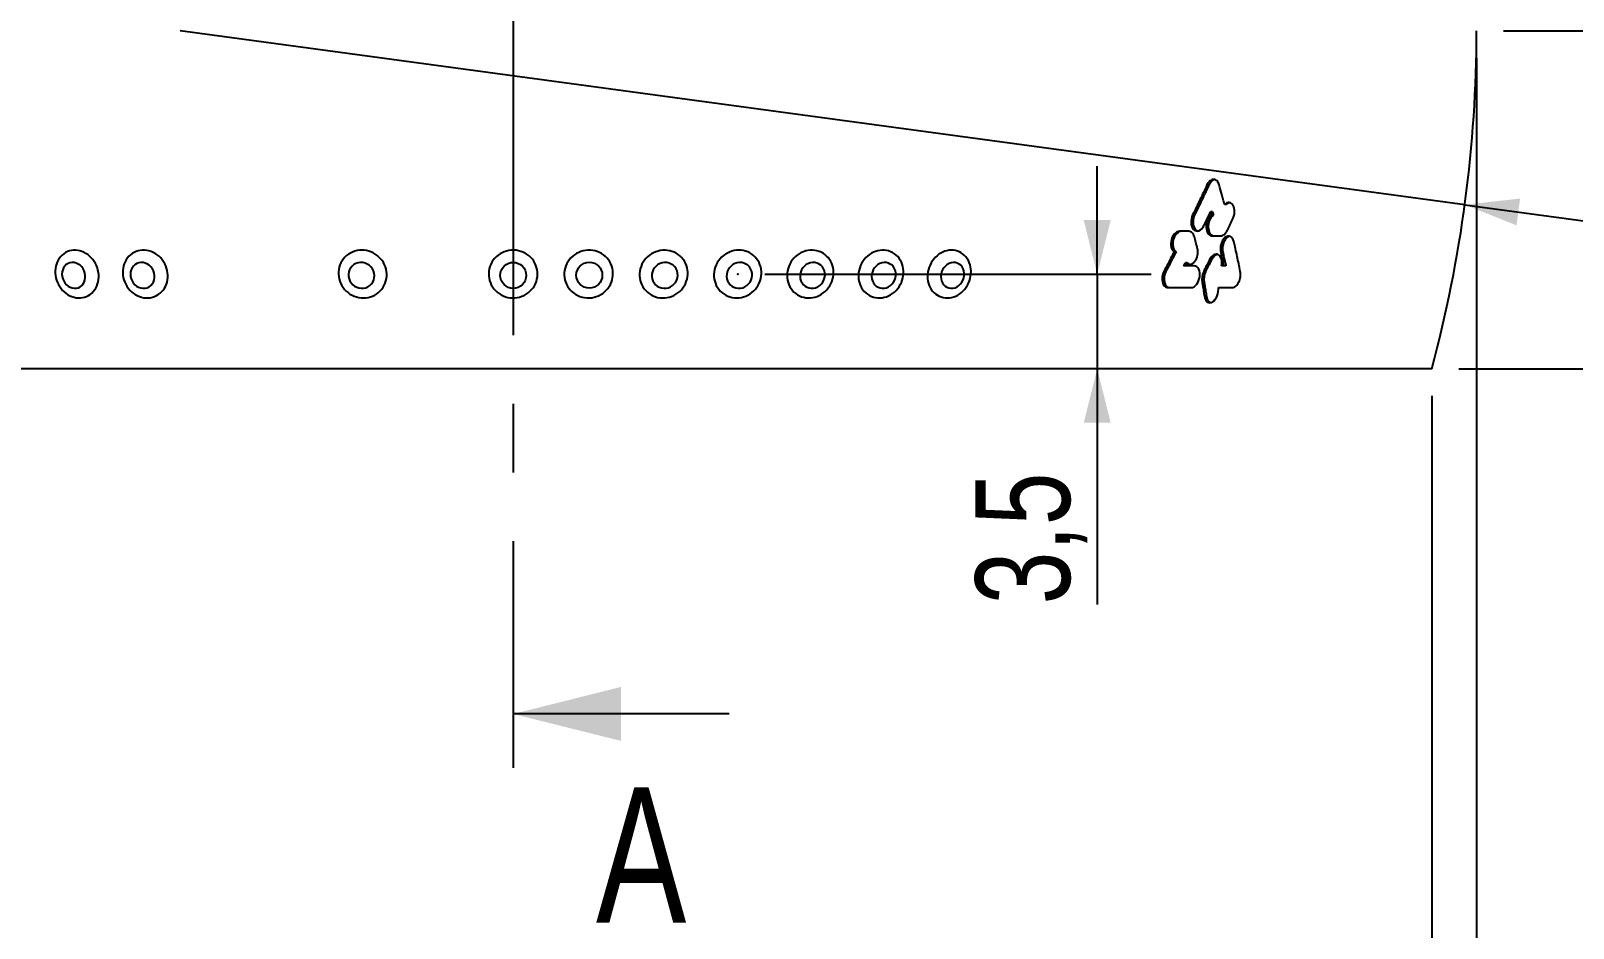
# Model space of a CAD drawing. Header units: millimetres. Extents: x 8 to 586, y 8 to 412.
# Drawn here: x 325.2 to 382.3, y 142.9 to 176.1 of the extents above; entities that cross this region are included whole.
import ezdxf

# ---------------------------------------------------------------- set-up
doc = ezdxf.new("R2010")
doc.units = ezdxf.units.MM
doc.header["$PDSIZE"] = -1
doc.linetypes.add('CENTERX2', pattern=[20.32, 12.7, -2.54, 2.54, -2.54])
for name, color, linetype in [('CENTERLINE', 4, 'CENTERX2'), ('DETAIL', 3, 'Continuous'), ('DIMENSIONS', 2, 'Continuous')]:
    doc.layers.add(name, color=color, linetype=linetype)
doc.layers.add('OUTLINE', color=7, linetype='Continuous', lineweight=25)
doc.styles.add('SLDTEXTSTYLE0', font='TXT', dxfattribs={"width": 0.75})
doc.dimstyles.new('SLDDIMSTYLE1', dxfattribs={"dimtxt": 3.5, "dimasz": 2, "dimexe": 0, "dimexo": 0.0625, "dimgap": 0.875, "dimtad": 0, "dimtih": 1, "dimtoh": 1, "dimrnd": 1e-09, "dimzin": 12, "dimdsep": 46, "dimtxsty": 'SLDTEXTSTYLE0', "dimsah": 1, "dimcen": 0.09, "dimadec": 0, "dimazin": 3, "dimtfac": 1, "dimtofl": 0, "dimtmove": 0, "dimatfit": 3, "dimfxl": 0, "dimfrac": 2, "dimtolj": 1, "dimtzin": 12, "dimarcsym": 0})
doc.dimstyles.new('SLDDIMSTYLE2', dxfattribs={"dimtxt": 3.5, "dimasz": 2, "dimexe": 0, "dimexo": 0.0625, "dimgap": 0.875, "dimtad": 0, "dimtih": 1, "dimtoh": 1, "dimrnd": 1e-09, "dimzin": 12, "dimdsep": 46, "dimtxsty": 'SLDTEXTSTYLE0', "dimsah": 1, "dimcen": 0.09, "dimadec": 0, "dimazin": 3, "dimtol": 1, "dimtp": 0.05, "dimtm": 0.05, "dimtfac": 1, "dimtofl": 0, "dimtmove": 0, "dimatfit": 3, "dimfxl": 0, "dimfrac": 2, "dimtolj": 1, "dimarcsym": 0})
doc.dimstyles.new('SLDDIMSTYLE3', dxfattribs={"dimtxt": 3.5, "dimasz": 2, "dimexe": 0, "dimexo": 0.0625, "dimgap": 0.875, "dimtad": 1, "dimrnd": 1e-09, "dimzin": 12, "dimdsep": 46, "dimtxsty": 'SLDTEXTSTYLE0', "dimsah": 1, "dimcen": 0.09, "dimadec": 0, "dimazin": 3, "dimtfac": 1, "dimtmove": 0, "dimatfit": 0, "dimfxl": 0, "dimfrac": 2, "dimtolj": 1, "dimtzin": 12, "dimarcsym": 0})
doc.dimstyles.new('SLDDIMSTYLE6', dxfattribs={"dimtxt": 3.5, "dimasz": 2, "dimexe": 0, "dimexo": 0.0625, "dimgap": 0.875, "dimtad": 1, "dimrnd": 1e-09, "dimzin": 12, "dimdsep": 46, "dimtxsty": 'SLDTEXTSTYLE0', "dimsah": 1, "dimcen": 0.09, "dimadec": 0, "dimazin": 3, "dimtfac": 1, "dimtofl": 0, "dimtmove": 0, "dimatfit": 3, "dimfxl": 0, "dimfrac": 2, "dimtolj": 1, "dimtzin": 12, "dimarcsym": 0})
doc.dimstyles.new('SLDDIMSTYLE7', dxfattribs={"dimtxt": 3.5, "dimasz": 2, "dimexe": 0, "dimexo": 0.0625, "dimgap": 0.875, "dimtad": 1, "dimrnd": 1e-09, "dimzin": 12, "dimdsep": 46, "dimtxsty": 'SLDTEXTSTYLE0', "dimsah": 1, "dimcen": 0, "dimadec": 0, "dimazin": 3, "dimtfac": 1, "dimtofl": 0, "dimtmove": 0, "dimatfit": 3, "dimfxl": 0, "dimfrac": 2, "dimtolj": 1, "dimtzin": 12, "dimarcsym": 0})
doc.dimstyles.new('SLDDIMSTYLE9', dxfattribs={"dimtxt": 3.5, "dimasz": 2, "dimexe": 0, "dimexo": 0.0625, "dimgap": 0.875, "dimtad": 1, "dimrnd": 1e-09, "dimzin": 12, "dimdsep": 46, "dimtxsty": 'SLDTEXTSTYLE0', "dimsah": 1, "dimcen": 0.09, "dimadec": 0, "dimazin": 3, "dimtol": 1, "dimtp": 0.05, "dimtfac": 1, "dimtofl": 0, "dimtmove": 0, "dimatfit": 3, "dimfxl": 0, "dimfrac": 2, "dimtolj": 1, "dimarcsym": 0})

# ---------------------------------------------------------------- blocks, each defined once
blk = doc.blocks.new('_D_11')
at = {"layer": 'DIMENSIONS'}
for p, q in [((408.932, 181.684), (408.932, 176.072)), ((379.701, 176.072), (409.932, 176.072))]:
    blk.add_line(p, q, dxfattribs=at)
blk.add_solid([(408.932, 176.072), (409.432, 178.072), (408.432, 178.072)], dxfattribs=at)
at = {"layer": 'DIMENSIONS', "insert": (409.932, 177.806), "char_height": 3.5, "attachment_point": 1, "style": 'SLDTEXTSTYLE0'}
blk.add_mtext('213,91', dxfattribs=at)
blk = doc.blocks.new('_D_12')
at = {"layer": 'DIMENSIONS'}
for p, q in [((408.932, 176.072), (408.932, 163.572)), ((378.044, 163.572), (409.932, 163.572))]:
    blk.add_line(p, q, dxfattribs=at)
blk.add_solid([(408.932, 163.572), (409.432, 165.572), (408.432, 165.572)], dxfattribs=at)
at = {"layer": 'DIMENSIONS', "attachment_point": 1, "style": 'SLDTEXTSTYLE0'}
for s, insert, char_height in [('226,41', (409.932, 165.306), 3.5), ('±0,05', (425.449, 164.295), 2.5)]:
    blk.add_mtext(s, dxfattribs=dict(at, insert=insert, char_height=char_height))
blk = doc.blocks.new('_D_13')
at = {"layer": 'DIMENSIONS'}
for p, q in [((364.655, 167.072), (364.655, 171.072)), ((352.344, 167.072), (366.655, 167.072)), ((364.655, 167.072), (364.655, 163.572)), ((364.655, 163.572), (364.655, 154.851))]:
    blk.add_line(p, q, dxfattribs=at)
for points in [[(364.655, 167.072), (365.155, 169.072), (364.155, 169.072)], [(364.655, 163.572), (364.155, 161.572), (365.155, 161.572)]]:
    blk.add_solid(points, dxfattribs=at)
at = {"layer": 'DIMENSIONS', "insert": (360.144, 154.851), "char_height": 3.5, "attachment_point": 1, "rotation": 90, "style": 'SLDTEXTSTYLE0'}
blk.add_mtext('3,5', dxfattribs=at)
blk = doc.blocks.new('_D_20')
at = {"layer": 'DIMENSIONS'}
for p, q in [((307.351, 175.072), (307.351, 120.674)), ((378.701, 175.072), (378.701, 120.674)), ((378.701, 122.674), (307.351, 122.674))]:
    blk.add_line(p, q, dxfattribs=at)
for points in [[(307.351, 122.674), (309.351, 122.174), (309.351, 123.174)], [(378.701, 122.674), (376.701, 123.174), (376.701, 122.174)]]:
    blk.add_solid(points, dxfattribs=at)
at = {"layer": 'DIMENSIONS', "char_height": 3.5, "attachment_point": 1, "style": 'SLDTEXTSTYLE0'}
for s, insert in [('%%c', (334.568, 127.185)), ('71,35', (339.846, 127.239))]:
    blk.add_mtext(s, dxfattribs=dict(at, insert=insert))
blk = doc.blocks.new('_D_31')
at = {"layer": 'DIMENSIONS'}
for q in [(330.701, 176.072), (392.95, 167.653)]:
    blk.add_line((378.268, 169.639), q, dxfattribs=at)
blk.add_solid([(378.268, 169.639), (380.182, 168.876), (380.316, 169.867)], dxfattribs=at)
at = {"layer": 'DIMENSIONS', "insert": (385.621, 173.194), "char_height": 3.5, "attachment_point": 1, "rotation": 352.2978, "style": 'SLDTEXTSTYLE0'}
blk.add_mtext('R48', dxfattribs=at)
blk = doc.blocks.new('_D_32')
at = {"layer": 'DIMENSIONS'}
for p, q in [((309.007, 162.572), (309.007, 131.414)), ((377.044, 162.572), (377.044, 131.414)), ((309.007, 133.414), (377.044, 133.414))]:
    blk.add_line(p, q, dxfattribs=at)
for points in [[(309.007, 133.414), (311.007, 132.914), (311.007, 133.914)], [(377.044, 133.414), (375.044, 133.914), (375.044, 132.914)]]:
    blk.add_solid(points, dxfattribs=at)
at = {"layer": 'DIMENSIONS', "attachment_point": 1, "style": 'SLDTEXTSTYLE0'}
for s, insert, char_height in [('0,05', (349.908, 140.162), 2.5), ('+', (347.887, 140.162), 2.5), ('%%c', (329.678, 137.926), 3.5), ('68,04', (334.956, 137.979), 3.5), ('0', (349.908, 136.93), 2.5)]:
    blk.add_mtext(s, dxfattribs=dict(at, insert=insert, char_height=char_height))

msp = doc.modelspace()

# ---------------------------------------------------------------- linework, layer by layer
msp.add_point((351.34435, 167.07238))
at = {"layer": 'CENTERLINE'}
for p, q in [((343.02557, 401.03352), (343.02557, 148.79667)), ((343.02557, 156.25316), (343.02557, 152.50814))]:
    msp.add_line(p, q, dxfattribs=at)
at = {"layer": 'CENTERLINE', "linetype": 'Continuous'}
msp.add_line((351.02557, 150.79667), (343.02557, 150.79667), dxfattribs=at)
at = {"layer": 'CENTERLINE'}
msp.add_solid([(343.02557, 150.79667), (347.02557, 149.79667), (347.02557, 151.79667)], dxfattribs=at)
at = {"layer": 'DETAIL'}
for p, q in [((368.79332, 170.37237), (368.72009, 170.37237)), ((368.2615, 169.26373), (368.18926, 169.26373)), ((368.89319, 167.60791), (368.81816, 167.60791)), ((369.30649, 167.88102), (369.23045, 167.88102)), ((367.19744, 167.17238), (367.12705, 167.17238)), ((368.67257, 167.17181), (368.59788, 167.17181))]:
    msp.add_line(p, q, dxfattribs=at)
at = {"layer": 'DETAIL', "flags": 128}
for points in [[(327.18338, 167.02414), (327.1689, 167.10947), (327.14103, 167.19203), (327.10068, 167.26921), (327.04914, 167.3385), (326.98806, 167.3977), (326.91941, 167.44489), (326.84539, 167.47855), (326.76839, 167.49761), (326.69087, 167.50146), (326.61534, 167.48995), (326.54421, 167.46349), (326.47978, 167.4229), (326.42411, 167.36949), (326.379, 167.30498), (326.34589, 167.23145), (326.32585, 167.15126), (326.31952, 167.06698), (326.3271, 166.98132), (326.34836, 166.89704), (326.3826, 166.81684), (326.42874, 166.74332), (326.48528, 166.67881), (326.5504, 166.6254), (326.62203, 166.58481), (326.69784, 166.55833), (326.77541, 166.54684), (326.85224, 166.55069), (326.92587, 166.56975), (326.99392, 166.60341), (327.05422, 166.6506), (327.10481, 166.70979), (327.14408, 166.77909), (327.17077, 166.85627), (327.18401, 166.93883), (327.18338, 167.02414)], [(329.74843, 167.02414), (329.73486, 167.10947), (329.70734, 167.19203), (329.66676, 167.26921), (329.61441, 167.3385), (329.55199, 167.3977), (329.48149, 167.44489), (329.40518, 167.47855), (329.32552, 167.49761), (329.24506, 167.50146), (329.16639, 167.48995), (329.09205, 167.46349), (329.02441, 167.4229), (328.96565, 167.36949), (328.91767, 167.30498), (328.882, 167.23145), (328.8598, 167.15126), (328.85176, 167.06698), (328.85816, 166.98132), (328.87878, 166.89704), (328.91297, 166.81684), (328.95962, 166.74332), (329.01724, 166.67881), (329.08397, 166.6254), (329.15767, 166.58481), (329.23597, 166.55833), (329.31636, 166.54684), (329.39624, 166.55069), (329.47306, 166.56975), (329.54434, 166.60341), (329.60779, 166.6506), (329.66137, 166.70979), (329.70337, 166.77909), (329.73242, 166.85627), (329.7476, 166.93883), (329.74843, 167.02414)], [(337.88936, 167.02414), (337.87903, 167.10947), (337.85361, 167.19203), (337.8139, 167.26921), (337.76119, 167.3385), (337.69716, 167.3977), (337.62388, 167.44489), (337.5437, 167.47855), (337.4592, 167.49761), (337.37309, 167.50146), (337.28814, 167.48995), (337.20708, 167.46349), (337.13252, 167.4229), (337.06686, 167.36949), (337.01219, 167.30498), (336.97029, 167.23145), (336.9425, 167.15126), (336.9297, 167.06698), (336.93232, 166.98132), (336.95027, 166.89704), (336.98296, 166.81684), (337.02936, 166.74332), (337.08797, 166.67881), (337.1569, 166.6254), (337.23394, 166.58481), (337.31661, 166.55833), (337.40226, 166.54684), (337.48814, 166.55069), (337.57148, 166.56975), (337.6496, 166.60341), (337.72, 166.6506), (337.7804, 166.70979), (337.82888, 166.77909), (337.86387, 166.85627), (337.88425, 166.93883), (337.88936, 167.02414)], [(349.12206, 167.02414), (349.11695, 167.10947), (349.09658, 167.19203), (349.06159, 167.26921), (349.01311, 167.3385), (348.9527, 167.3977), (348.8823, 167.44489), (348.80418, 167.47855), (348.72084, 167.49761), (348.63497, 167.50146), (348.54932, 167.48995), (348.46664, 167.46349), (348.3896, 167.4229), (348.32067, 167.36949), (348.26206, 167.30498), (348.21567, 167.23145), (348.18297, 167.15126), (348.16502, 167.06698), (348.16241, 166.98132), (348.1752, 166.89704), (348.20299, 166.81684), (348.2449, 166.74332), (348.29956, 166.67881), (348.36523, 166.6254), (348.43979, 166.58481), (348.52084, 166.55833), (348.60579, 166.54684), (348.6919, 166.55069), (348.7764, 166.56975), (348.85659, 166.60341), (348.92987, 166.6506), (348.99389, 166.70979), (349.04661, 166.77909), (349.08631, 166.85627), (349.11174, 166.93883), (349.12206, 167.02414)], [(351.87704, 167.02414), (351.87334, 167.10947), (351.85458, 167.19203), (351.82135, 167.26921), (351.77474, 167.3385), (351.71623, 167.3977), (351.64771, 167.44489), (351.57139, 167.47855), (351.4897, 167.49761), (351.40528, 167.50146), (351.32084, 167.48995), (351.2391, 167.46349), (351.16268, 167.4229), (351.09404, 167.36949), (351.03539, 167.30498), (350.9886, 167.23145), (350.95519, 167.15126), (350.93623, 167.06698), (350.93232, 166.98132), (350.9436, 166.89704), (350.9697, 166.81684), (351.00977, 166.74332), (351.06255, 166.67881), (351.12632, 166.6254), (351.19903, 166.58481), (351.27836, 166.55833), (351.36175, 166.54684), (351.44652, 166.55069), (351.52994, 166.56975), (351.60934, 166.60341), (351.68217, 166.6506), (351.74607, 166.70979), (351.79901, 166.77909), (351.83927, 166.85627), (351.86556, 166.93883), (351.87704, 167.02414)], [(354.57482, 167.02414), (354.57255, 167.10947), (354.55553, 167.19203), (354.52429, 167.26921), (354.47984, 167.3385), (354.42361, 167.3977), (354.35741, 167.44489), (354.28337, 167.47855), (354.20386, 167.49761), (354.12145, 167.50146), (354.03877, 167.48995), (353.95849, 167.46349), (353.88318, 167.4229), (353.81528, 167.36949), (353.75695, 167.30498), (353.71008, 167.23145), (353.67617, 167.15126), (353.65632, 167.06698), (353.65115, 166.98132), (353.66083, 166.89704), (353.68507, 166.81684), (353.72306, 166.74332), (353.7736, 166.67881), (353.83506, 166.6254), (353.90547, 166.58481), (353.98255, 166.55833), (354.06384, 166.54684), (354.14673, 166.55069), (354.22853, 166.56975), (354.30664, 166.60341), (354.37853, 166.6506), (354.4419, 166.70979), (354.49471, 166.77909), (354.53527, 166.85627), (354.56226, 166.93883), (354.57482, 167.02414)], [(357.19798, 167.02414), (357.19716, 167.10947), (357.18198, 167.19203), (357.15292, 167.26921), (357.11093, 167.3385), (357.05734, 167.3977), (356.99389, 167.44489), (356.92261, 167.47855), (356.8458, 167.49761), (356.76592, 167.50146), (356.68553, 167.48995), (356.60723, 167.46349), (356.53353, 167.4229), (356.4668, 167.36949), (356.40918, 167.30498), (356.36253, 167.23145), (356.32834, 167.15126), (356.30772, 167.06698), (356.30132, 166.98132), (356.30935, 166.89704), (356.33156, 166.81684), (356.36723, 166.74332), (356.41521, 166.67881), (356.47397, 166.6254), (356.5416, 166.58481), (356.61595, 166.55833), (356.69461, 166.54684), (356.77507, 166.55069), (356.85473, 166.56975), (356.93104, 166.60341), (357.00154, 166.6506), (357.06397, 166.70979), (357.11632, 166.77909), (357.1569, 166.85627), (357.18442, 166.93883), (357.19798, 167.02414)], [(359.72956, 167.02414), (359.7302, 167.10947), (359.71696, 167.19203), (359.69027, 167.26921), (359.651, 167.3385), (359.60041, 167.3977), (359.54011, 167.44489), (359.47206, 167.47855), (359.39843, 167.49761), (359.3216, 167.50146), (359.24403, 167.48995), (359.16822, 167.46349), (359.09659, 167.4229), (359.03147, 167.36949), (358.97493, 167.30498), (358.92879, 167.23145), (358.89455, 167.15126), (358.87329, 167.06698), (358.86571, 166.98132), (358.87204, 166.89704), (358.89208, 166.81684), (358.92519, 166.74332), (358.9703, 166.67881), (359.02597, 166.6254), (359.0904, 166.58481), (359.16153, 166.55833), (359.23706, 166.54684), (359.31458, 166.55069), (359.39158, 166.56975), (359.46559, 166.60341), (359.53425, 166.6506), (359.59533, 166.70979), (359.64687, 166.77909), (359.68722, 166.85627), (359.71509, 166.93883), (359.72956, 167.02414)]]:
    msp.add_lwpolyline(points, dxfattribs=at)
at = {"layer": 'DETAIL'}
for centre, radius in [((343.03147, 167.02516), 0.48052), ((345.84699, 167.03228), 0.48077)]:
    msp.add_circle(centre, radius, dxfattribs=at)
at = {"layer": 'OUTLINE'}
for p, q in [((369.44785, 169.65055), (369.37242, 169.65055)), ((368.92626, 169.37237), (368.85218, 169.37237)), ((368.95946, 169.25055), (368.88522, 169.25055)), ((367.57338, 167.89422), (367.50235, 167.89422)), ((368.24444, 167.37238), (367.85588, 167.37238)), ((367.99113, 167.4942), (367.91864, 167.4942)), ((369.34618, 167.37238), (369.25831, 167.37238)), ((369.42291, 167.37238), (369.34618, 167.37238)), ((368.61617, 166.77294), (368.54136, 166.77294)), ((367.28147, 166.57238), (368.13275, 166.57238)), ((368.69979, 166.25517), (368.62434, 166.25517)), ((369.14213, 166.57237), (369.65478, 166.57237)), ((377.04439, 163.57238), (309.00675, 163.57238))]:
    msp.add_line(p, q, dxfattribs=at)
msp.add_arc((330.70057, 176.07238), 48, 344.905213, 0, dxfattribs=at)
for points, knots in [([(368.72009, 170.37238), (368.67666, 170.27962), (368.63298, 170.18688), (368.58906, 170.09416), (368.54515, 170.00144), (368.50099, 169.90873), (368.45661, 169.81604), (368.36841, 169.63187), (368.27928, 169.44777), (368.18926, 169.26373)], [0, 0, 0, 0, 0.00032004286, 0.00032004286, 0.00032004286, 0.00064008572, 0.00064008572, 0.00064008572, 0.00127598744, 0.00127598744, 0.00127598744, 0.00127598744]), ([(368.79333, 170.37238), (368.74983, 170.27968), (368.7061, 170.187), (368.66213, 170.09434), (368.61816, 170.00168), (368.57395, 169.90903), (368.52951, 169.8164), (368.44109, 169.63211), (368.35174, 169.44788), (368.2615, 169.26373)], [0, 0, 0, 0, 0.00032004285, 0.00032004285, 0.00032004285, 0.00064008571, 0.00064008571, 0.00064008571, 0.00127679988, 0.00127679988, 0.00127679988, 0.00127679988]), ([(369.17308, 170.37238), (369.15576, 170.43182), (369.12802, 170.48263), (369.05595, 170.55278), (369.01186, 170.57231), (368.91857, 170.57244), (368.87093, 170.55313), (368.78555, 170.48286), (368.74828, 170.43193), (368.72009, 170.37238)], [0, 0, 0, 0, 0.25, 0.25, 0.5, 0.5, 0.75, 0.75, 1, 1, 1, 1]), ([(369.00042, 170.56314), (368.98602, 170.56097), (368.94299, 170.55448), (368.87428, 170.4991), (368.82169, 170.42963), (368.79842, 170.38265), (368.79332, 170.37237)], [0, 0, 0, 0, 0.17797757, 0.53187058, 0.8976126, 1, 1, 1, 1]), ([(369.37242, 169.65054), (369.3563, 169.71088), (369.34005, 169.77123), (369.32365, 169.83158), (369.30726, 169.89193), (369.29073, 169.95229), (369.27405, 170.01265), (369.24094, 170.13253), (369.20728, 170.25244), (369.17308, 170.37238)], [0, 0, 0, 0, 0.000208377467, 0.000208377467, 0.000208377467, 0.000416754933, 0.000416754933, 0.000416754933, 0.000830587177, 0.000830587177, 0.000830587177, 0.000830587177]), ([(369.68039, 169.12303), (369.71686, 169.20113), (369.73767, 169.29062), (369.74134, 169.46587), (369.72396, 169.54917), (369.65525, 169.67439), (369.60354, 169.71508), (369.48823, 169.72964), (369.42578, 169.70332), (369.37242, 169.65054)], [0, 0, 0, 0, 0.25, 0.25, 0.5, 0.5, 0.75, 0.75, 1, 1, 1, 1]), ([(369.56255, 169.7137), (369.54882, 169.71155), (369.5089, 169.7053), (369.47203, 169.67223), (369.44785, 169.65055)], [0, 0, 0, 0, 0.34406764, 1, 1, 1, 1]), ([(368.18926, 169.26373), (368.14555, 169.17319), (368.12437, 169.06644), (368.13611, 168.86818), (368.16957, 168.77765), (368.27706, 168.66752), (368.35178, 168.64958), (368.49508, 168.70375), (368.56142, 168.77377), (368.60581, 168.86374)], [0, 0, 0, 0, 0.25, 0.25, 0.5, 0.5, 0.75, 0.75, 1, 1, 1, 1]), ([(368.2615, 169.26373), (368.24467, 169.22203), (368.2101, 169.13636), (368.19606, 168.9933), (368.21427, 168.8578), (368.26508, 168.75012), (368.32868, 168.68447), (368.37631, 168.6759), (368.3934, 168.67282)], [0, 0, 0, 0, 0.17620156, 0.36198149, 0.5461771, 0.72782176, 0.90228529, 1, 1, 1, 1]), ([(368.60581, 168.86374), (368.62659, 168.90621), (368.64732, 168.94868), (368.66799, 168.99116), (368.68867, 169.03364), (368.7093, 169.07612), (368.72988, 169.11861), (368.77084, 169.20318), (368.81161, 169.28777), (368.85218, 169.37238)], [0, 0, 0, 0, 0.000146832819, 0.000146832819, 0.000146832819, 0.000293665638, 0.000293665638, 0.000293665638, 0.000585958877, 0.000585958877, 0.000585958877, 0.000585958877]), ([(368.88522, 169.25055), (368.82632, 169.21087), (368.77559, 169.1448), (368.70637, 168.98368), (368.6891, 168.89262), (368.6933, 168.71893), (368.71518, 168.63825), (368.79252, 168.52185), (368.84818, 168.48764), (368.909, 168.4875)], [0, 0, 0, 0, 0.25, 0.25, 0.5, 0.5, 0.75, 0.75, 1, 1, 1, 1]), ([(368.95946, 169.25055), (368.90048, 169.21091), (368.84962, 169.1449), (368.78023, 168.98369), (368.76295, 168.89251), (368.76732, 168.71861), (368.78938, 168.63796), (368.8671, 168.52168), (368.92285, 168.48764), (368.98374, 168.4875)], [0, 0, 0, 0, 0.25, 0.25, 0.5, 0.5, 0.75, 0.75, 1, 1, 1, 1]), ([(368.85218, 169.37238), (368.85495, 169.3622), (368.85773, 169.35202), (368.8605, 169.34184), (368.86326, 169.33166), (368.86603, 169.32148), (368.86879, 169.3113), (368.87428, 169.29105), (368.87976, 169.2708), (368.88522, 169.25055)], [0, 0, 0, 0, 0.000035169024, 0.000035169024, 0.000035169024, 0.000070338048, 0.000070338048, 0.000070338048, 0.000140309396, 0.000140309396, 0.000140309396, 0.000140309396]), ([(368.92626, 169.37238), (368.92905, 169.3622), (368.93183, 169.35203), (368.93461, 169.34186), (368.93739, 169.33168), (368.94017, 169.32151), (368.94294, 169.31134), (368.94846, 169.29108), (368.95397, 169.27081), (368.95946, 169.25055)], [0, 0, 0, 0, 0.000035169024, 0.000035169024, 0.000035169024, 0.000070338048, 0.000070338048, 0.000070338048, 0.000140397917, 0.000140397917, 0.000140397917, 0.000140397917]), ([(369.47265, 168.68775), (369.49015, 168.72409), (369.50761, 168.76043), (369.52503, 168.79678), (369.54246, 168.83312), (369.55984, 168.86947), (369.57719, 168.90582), (369.61174, 168.97821), (369.64614, 169.05061), (369.68039, 169.12303)], [0, 0, 0, 0, 0.000125772451, 0.000125772451, 0.000125772451, 0.000251544901, 0.000251544901, 0.000251544901, 0.00050202979, 0.00050202979, 0.00050202979, 0.00050202979]), ([(367.70509, 168.65725), (367.64092, 168.65672), (367.57533, 168.62387), (367.46545, 168.50638), (367.42415, 168.42606), (367.37944, 168.252), (367.3767, 168.16146), (367.4117, 168.00083), (367.44946, 167.93375), (367.50236, 167.89421)], [0, 0, 0, 0, 0.25, 0.25, 0.5, 0.5, 0.75, 0.75, 1, 1, 1, 1]), ([(367.77625, 168.65725), (367.71202, 168.65672), (367.64634, 168.624), (367.53622, 168.50669), (367.49476, 168.42639), (367.44989, 168.25212), (367.44719, 168.16146), (367.48243, 168.00071), (367.52037, 167.9337), (367.57338, 167.89421)], [0, 0, 0, 0, 0.25, 0.25, 0.5, 0.5, 0.75, 0.75, 1, 1, 1, 1]), ([(368.04454, 168.65644), (368.01514, 168.65651), (367.98569, 168.65658), (367.95619, 168.65665), (367.92669, 168.65672), (367.89713, 168.65679), (367.86752, 168.65686), (367.81355, 168.65699), (367.75941, 168.65712), (367.70509, 168.65725)], [0, 0, 0, 0, 0.000125773883, 0.000125773883, 0.000125773883, 0.000251547766, 0.000251547766, 0.000251547766, 0.000480798946, 0.000480798946, 0.000480798946, 0.000480798946]), ([(368.25222, 168.457), (368.236, 168.51592), (368.20901, 168.56651), (368.13716, 168.63662), (368.09243, 168.65592), (368.04454, 168.65644)], [0, 0, 0, 0, 0.5, 0.5, 1, 1, 1, 1]), ([(368.909, 168.4875), (368.9373, 168.48757), (368.96554, 168.48764), (368.99373, 168.48771), (369.02192, 168.48779), (369.05005, 168.48786), (369.07813, 168.48793), (369.12922, 168.48805), (369.18013, 168.48818), (369.23085, 168.48831)], [0, 0, 0, 0, 0.000125773883, 0.000125773883, 0.000125773883, 0.000251547767, 0.000251547767, 0.000251547767, 0.000480432864, 0.000480432864, 0.000480432864, 0.000480432864]), ([(369.71407, 168.28102), (369.69275, 168.37077), (369.64649, 168.44068), (369.5237, 168.49517), (369.44889, 168.47765), (369.32141, 168.36684), (369.26945, 168.27594), (369.21377, 168.07766), (369.20967, 167.97131), (369.23045, 167.88102)], [0, 0, 0, 0, 0.25, 0.25, 0.5, 0.5, 0.75, 0.75, 1, 1, 1, 1]), ([(369.23085, 168.48831), (369.27634, 168.48895), (369.32278, 168.5083), (369.40684, 168.57846), (369.44397, 168.62876), (369.47265, 168.68775)], [0, 0, 0, 0, 0.5, 0.5, 1, 1, 1, 1]), ([(326.92309, 166.19049), (326.81718, 166.19467), (326.71207, 166.22162), (326.51292, 166.31774), (326.42031, 166.38671), (326.26298, 166.55559), (326.19756, 166.65661), (326.10535, 166.87284), (326.07765, 166.99029), (326.06458, 167.22132), (326.07892, 167.3366), (326.14744, 167.54749), (326.20094, 167.64249), (326.34152, 167.8012), (326.42619, 167.86228), (326.61547, 167.94288), (326.71906, 167.96152), (326.92835, 167.95337), (327.03521, 167.92629), (327.23364, 167.83121), (327.32729, 167.76217), (327.48531, 167.59396), (327.55111, 167.49348), (327.64441, 167.27655), (327.67213, 167.1605), (327.68541, 166.927), (327.67089, 166.81269), (327.60166, 166.60105), (327.5472, 166.50544), (327.3376, 166.26946), (327.13491, 166.18214), (326.92309, 166.19049)], [0, 0, 0, 0, 0.0625, 0.0625, 0.125, 0.125, 0.1875, 0.1875, 0.25, 0.25, 0.3125, 0.3125, 0.375, 0.375, 0.4375, 0.4375, 0.5, 0.5, 0.5625, 0.5625, 0.625, 0.625, 0.6875, 0.6875, 0.75, 0.75, 0.8125, 0.8125, 0.875, 0.875, 1, 1, 1, 1]), ([(329.42739, 166.19102), (329.31739, 166.19683), (329.20889, 166.22537), (329.00467, 166.32444), (328.91044, 166.39476), (328.75192, 166.56584), (328.68694, 166.66773), (328.59762, 166.88509), (328.5724, 167.0028), (328.56589, 167.23369), (328.58435, 167.34856), (328.66212, 167.55806), (328.7207, 167.65209), (328.87182, 167.80837), (328.96177, 167.86804), (329.16111, 167.94559), (329.26942, 167.9626), (329.48681, 167.95124), (329.59708, 167.92255), (329.80048, 167.82454), (329.89572, 167.75415), (330.05483, 167.58373), (330.12014, 167.48237), (330.21046, 167.26431), (330.23571, 167.14799), (330.24235, 166.91462), (330.22375, 166.80071), (330.14533, 166.59046), (330.08581, 166.49585), (329.86076, 166.26347), (329.6474, 166.17941), (329.42739, 166.19102)], [0, 0, 0, 0, 0.0625, 0.0625, 0.125, 0.125, 0.1875, 0.1875, 0.25, 0.25, 0.3125, 0.3125, 0.375, 0.375, 0.4375, 0.4375, 0.5, 0.5, 0.5625, 0.5625, 0.625, 0.625, 0.6875, 0.6875, 0.75, 0.75, 0.8125, 0.8125, 0.875, 0.875, 1, 1, 1, 1]), ([(336.72751, 166.57785), (336.65827, 166.67466), (336.60873, 166.78394), (336.55502, 167.01044), (336.55078, 167.12941), (336.58819, 167.35601), (336.63017, 167.46592), (336.75298, 167.65846), (336.83413, 167.74217), (337.1192, 167.93646), (337.36297, 167.9857), (337.70878, 167.92022), (337.82046, 167.87581), (338.01883, 167.74931), (338.10678, 167.66613), (338.24351, 167.47558), (338.29371, 167.36619), (338.34785, 167.13984), (338.35237, 167.02143), (338.29618, 166.67916), (338.16336, 166.47118), (337.87843, 166.27668), (337.76998, 166.23107), (337.54364, 166.18482), (337.42418, 166.18409), (337.19499, 166.22734), (337.08282, 166.2718), (336.88455, 166.39829), (336.79675, 166.48104), (336.72751, 166.57785)], [0, 0, 0, 0, 0.0625, 0.0625, 0.125, 0.125, 0.1875, 0.1875, 0.25, 0.25, 0.375, 0.375, 0.4375, 0.4375, 0.5, 0.5, 0.5625, 0.5625, 0.625, 0.625, 0.75, 0.75, 0.8125, 0.8125, 0.875, 0.875, 0.9375, 0.9375, 1, 1, 1, 1]), ([(342.3719, 166.46298), (342.28922, 166.54745), (342.225, 166.64636), (342.13902, 166.86295), (342.11821, 166.97959), (342.12374, 167.2108), (342.15037, 167.32681), (342.24596, 167.5377), (342.31587, 167.6347), (342.48682, 167.79371), (342.58863, 167.85682), (342.80953, 167.94022), (342.92704, 167.96042), (343.16537, 167.95512), (343.28181, 167.9297), (343.49855, 167.83658), (343.59734, 167.769), (343.76069, 167.60252), (343.82601, 167.50248), (343.91165, 167.28754), (343.93282, 167.17041), (343.92755, 166.93927), (343.90129, 166.82358), (343.80536, 166.61118), (343.73653, 166.51515), (343.56363, 166.35388), (343.46255, 166.29138), (343.24167, 166.20777), (343.12303, 166.18756), (342.76982, 166.19531), (342.53726, 166.29405), (342.3719, 166.46298)], [0, 0, 0, 0, 0.0625, 0.0625, 0.125, 0.125, 0.1875, 0.1875, 0.25, 0.25, 0.3125, 0.3125, 0.375, 0.375, 0.4375, 0.4375, 0.5, 0.5, 0.5625, 0.5625, 0.625, 0.625, 0.6875, 0.6875, 0.75, 0.75, 0.8125, 0.8125, 0.875, 0.875, 1, 1, 1, 1]), ([(345.14098, 166.48434), (345.06273, 166.57144), (345.00358, 166.67238), (344.92852, 166.89163), (344.9135, 167.00889), (344.93034, 167.23978), (344.96255, 167.35486), (345.0681, 167.56251), (345.14248, 167.65719), (345.32051, 167.81061), (345.42499, 167.8704), (345.64904, 167.94667), (345.76703, 167.9631), (346.00408, 167.95017), (346.11878, 167.92104), (346.33003, 167.821), (346.42507, 167.75028), (346.57955, 167.5786), (346.63966, 167.4765), (346.71438, 167.25889), (346.72972, 167.14113), (346.71316, 166.91027), (346.68136, 166.7955), (346.57551, 166.58631), (346.50233, 166.49258), (346.32238, 166.33697), (346.21874, 166.27776), (345.99479, 166.2013), (345.87569, 166.18491), (345.52434, 166.20399), (345.29748, 166.31015), (345.14098, 166.48434)], [0, 0, 0, 0, 0.0625, 0.0625, 0.125, 0.125, 0.1875, 0.1875, 0.25, 0.25, 0.3125, 0.3125, 0.375, 0.375, 0.4375, 0.4375, 0.5, 0.5, 0.5625, 0.5625, 0.625, 0.625, 0.6875, 0.6875, 0.75, 0.75, 0.8125, 0.8125, 0.875, 0.875, 1, 1, 1, 1]), ([(347.83049, 166.60181), (347.7703, 166.70071), (347.73097, 166.81143), (347.6985, 167.03932), (347.70543, 167.15824), (347.76415, 167.38327), (347.81648, 167.49165), (347.95739, 167.67993), (348.0464, 167.7609), (348.34957, 167.94575), (348.59768, 167.98715), (348.93671, 167.91073), (349.04396, 167.86283), (349.22997, 167.73015), (349.30986, 167.64427), (349.42829, 167.44959), (349.46805, 167.33874), (349.50077, 167.11096), (349.49417, 166.99259), (349.40612, 166.65264), (349.25435, 166.44927), (348.95204, 166.2642), (348.8396, 166.22213), (348.60937, 166.18319), (348.49003, 166.18628), (348.26511, 166.2368), (348.15714, 166.28479), (347.97075, 166.41745), (347.89068, 166.50292), (347.83049, 166.60181)], [0, 0, 0, 0, 0.0625, 0.0625, 0.125, 0.125, 0.1875, 0.1875, 0.25, 0.25, 0.375, 0.375, 0.4375, 0.4375, 0.5, 0.5, 0.5625, 0.5625, 0.625, 0.625, 0.75, 0.75, 0.8125, 0.8125, 0.875, 0.875, 0.9375, 0.9375, 1, 1, 1, 1]), ([(350.75667, 166.38812), (350.66988, 166.46182), (350.59983, 166.55206), (350.49933, 166.75641), (350.46992, 166.86956), (350.45699, 167.09967), (350.47365, 167.21806), (350.54978, 167.43907), (350.61001, 167.54393), (350.76343, 167.72262), (350.85731, 167.79768), (351.06507, 167.9073), (351.17747, 167.94161), (351.40889, 167.96525), (351.52369, 167.95415), (351.74083, 167.88807), (351.84171, 167.83305), (352.0128, 167.68784), (352.08381, 167.59661), (352.18353, 167.39393), (352.21323, 167.28036), (352.22633, 167.05045), (352.21003, 166.93244), (352.1339, 166.70997), (352.07479, 166.60621), (351.92003, 166.42506), (351.827, 166.35066), (351.61953, 166.24077), (351.50617, 166.20629), (351.16331, 166.17104), (350.93023, 166.24073), (350.75667, 166.38812)], [0, 0, 0, 0, 0.0625, 0.0625, 0.125, 0.125, 0.1875, 0.1875, 0.25, 0.25, 0.3125, 0.3125, 0.375, 0.375, 0.4375, 0.4375, 0.5, 0.5, 0.5625, 0.5625, 0.625, 0.625, 0.6875, 0.6875, 0.75, 0.75, 0.8125, 0.8125, 0.875, 0.875, 1, 1, 1, 1]), ([(353.36883, 166.46818), (353.29606, 166.5533), (353.24178, 166.65272), (353.17485, 166.86999), (353.16303, 166.9868), (353.18407, 167.21795), (353.2173, 167.33374), (353.32252, 167.54385), (353.39556, 167.64029), (353.56875, 167.79795), (353.66972, 167.86024), (353.88503, 167.94189), (353.99788, 167.96117), (354.22349, 167.95399), (354.33211, 167.92765), (354.53109, 167.83282), (354.62002, 167.76446), (354.76331, 167.59668), (354.81829, 167.49612), (354.88466, 167.28051), (354.8967, 167.16321), (354.87595, 166.93211), (354.84322, 166.81664), (354.73796, 166.60501), (354.66628, 166.50954), (354.4916, 166.34964), (354.39163, 166.28795), (354.17667, 166.20609), (354.06284, 166.18682), (353.72843, 166.19736), (353.51438, 166.29793), (353.36883, 166.46818)], [0, 0, 0, 0, 0.0625, 0.0625, 0.125, 0.125, 0.1875, 0.1875, 0.25, 0.25, 0.3125, 0.3125, 0.375, 0.375, 0.4375, 0.4375, 0.5, 0.5, 0.5625, 0.5625, 0.625, 0.625, 0.6875, 0.6875, 0.75, 0.75, 0.8125, 0.8125, 0.875, 0.875, 1, 1, 1, 1]), ([(356.02957, 166.42974), (355.95519, 166.50976), (355.89818, 166.60514), (355.82385, 166.8169), (355.80739, 166.93227), (355.81807, 167.16346), (355.8455, 167.28072), (355.93906, 167.49635), (356.00611, 167.5969), (356.16809, 167.76464), (356.26378, 167.83298), (356.46994, 167.92777), (356.57897, 167.95405), (356.7988, 167.96113), (356.90558, 167.9418), (357.10307, 167.86009), (357.19241, 167.79777), (357.33876, 167.64008), (357.39643, 167.54363), (357.47, 167.33353), (357.48664, 167.2177), (357.47617, 166.98664), (357.44919, 166.86973), (357.35571, 166.6526), (357.28999, 166.55308), (357.12679, 166.38298), (357.03211, 166.31527), (356.82642, 166.22025), (356.7165, 166.1939), (356.39075, 166.18324), (356.17834, 166.26971), (356.02957, 166.42974)], [0, 0, 0, 0, 0.0625, 0.0625, 0.125, 0.125, 0.1875, 0.1875, 0.25, 0.25, 0.3125, 0.3125, 0.375, 0.375, 0.4375, 0.4375, 0.5, 0.5, 0.5625, 0.5625, 0.625, 0.625, 0.6875, 0.6875, 0.75, 0.75, 0.8125, 0.8125, 0.875, 0.875, 1, 1, 1, 1]), ([(358.47023, 166.57636), (358.41889, 166.67303), (358.3867, 166.78222), (358.36414, 167.00862), (358.37391, 167.12759), (358.43354, 167.35428), (358.48397, 167.46429), (358.61664, 167.65709), (358.69931, 167.74097), (358.97808, 167.93584), (359.20277, 167.98558), (359.50542, 167.92079), (359.60041, 167.87661), (359.76357, 167.75049), (359.83276, 167.66749), (359.93327, 167.47721), (359.96565, 167.36791), (359.98821, 167.14166), (359.97874, 167.02325), (359.88952, 166.68085), (359.74715, 166.47258), (359.46989, 166.27749), (359.36753, 166.23166), (359.15928, 166.18496), (359.05197, 166.18399), (358.851, 166.22678), (358.75519, 166.27101), (358.5912, 166.3971), (358.52157, 166.47969), (358.47023, 166.57636)], [0, 0, 0, 0, 0.0625, 0.0625, 0.125, 0.125, 0.1875, 0.1875, 0.25, 0.25, 0.375, 0.375, 0.4375, 0.4375, 0.5, 0.5, 0.5625, 0.5625, 0.625, 0.625, 0.75, 0.75, 0.8125, 0.8125, 0.875, 0.875, 0.9375, 0.9375, 1, 1, 1, 1]), ([(367.91865, 167.4942), (367.96226, 167.44167), (368.0206, 167.41482), (368.1469, 167.43012), (368.21046, 167.47177), (368.31191, 167.59803), (368.34951, 167.68164), (368.38676, 167.85503), (368.3866, 167.94403), (368.36679, 168.02171)], [0, 0, 0, 0, 0.25, 0.25, 0.5, 0.5, 0.75, 0.75, 1, 1, 1, 1]), ([(368.36679, 168.02171), (368.35744, 168.05801), (368.34804, 168.09432), (368.33858, 168.13062), (368.32912, 168.16693), (368.31962, 168.20324), (368.31006, 168.23956), (368.29098, 168.31202), (368.2717, 168.38451), (368.25222, 168.457)], [0, 0, 0, 0, 0.000125775277, 0.000125775277, 0.000125775277, 0.000251550553, 0.000251550553, 0.000251550553, 0.00050255325, 0.00050255325, 0.00050255325, 0.00050255325]), ([(369.55963, 168.47106), (369.54694, 168.46901), (369.50702, 168.46255), (369.44102, 168.4091), (369.37144, 168.3185), (369.31875, 168.19777), (369.29092, 168.06051), (369.29222, 167.95166), (369.30361, 167.89528), (369.30649, 167.88102)], [0, 0, 0, 0, 0.07423401, 0.233455642, 0.397041836, 0.569233314, 0.750617913, 0.936935761, 1, 1, 1, 1]), ([(369.95438, 167.17238), (369.91715, 167.35695), (369.87849, 167.54162), (369.83843, 167.72637), (369.8184, 167.81877), (369.79802, 167.91118), (369.77729, 168.00362), (369.75657, 168.09607), (369.73549, 168.18853), (369.71407, 168.28102)], [0, 0, 0, 0, 0.000639915, 0.000639915, 0.000639915, 0.00095992975, 0.00095992975, 0.00095992975, 0.00127996205, 0.00127996205, 0.00127996205, 0.00127996205]), ([(367.50236, 167.89421), (367.47144, 167.83404), (367.44044, 167.77387), (367.40934, 167.7137), (367.36269, 167.62344), (367.31584, 167.5332), (367.26879, 167.44298), (367.22174, 167.35276), (367.17449, 167.26256), (367.12705, 167.17238)], [0, 0, 0, 0, 0.000208376413, 0.000208376413, 0.000208376413, 0.000521015271, 0.000521015271, 0.000521015271, 0.000833670595, 0.000833670595, 0.000833670595, 0.000833670595]), ([(367.57338, 167.89421), (367.54241, 167.83403), (367.51134, 167.77385), (367.48019, 167.71368), (367.43347, 167.62342), (367.38654, 167.53319), (367.33941, 167.44297), (367.29228, 167.35275), (367.24496, 167.26256), (367.19744, 167.17238)], [0, 0, 0, 0, 0.00020853131, 0.00020853131, 0.00020853131, 0.000521345109, 0.000521345109, 0.000521345109, 0.000834175333, 0.000834175333, 0.000834175333, 0.000834175333]), ([(367.85588, 167.37238), (367.86636, 167.39268), (367.87683, 167.41299), (367.88729, 167.43329), (367.89252, 167.44344), (367.89775, 167.45359), (367.90298, 167.46374), (367.9082, 167.4739), (367.91343, 167.48405), (367.91865, 167.4942)], [0, 0, 0, 0, 0.000070358084, 0.000070358084, 0.000070358084, 0.000105537202, 0.000105537202, 0.000105537202, 0.000140716343, 0.000140716343, 0.000140716343, 0.000140716343]), ([(367.99113, 167.4942), (368.01504, 167.46885), (368.04822, 167.43367), (368.09189, 167.43058), (368.1041, 167.42972)], [0, 0, 0, 0, 0.72044313, 1, 1, 1, 1]), ([(368.13275, 166.57238), (368.20476, 166.57317), (368.28033, 166.6198), (368.39601, 166.77026), (368.43613, 166.87216), (368.46453, 167.07369), (368.45281, 167.17534), (368.37893, 167.32543), (368.3163, 167.37184), (368.24444, 167.37238)], [0, 0, 0, 0, 0.25, 0.25, 0.5, 0.5, 0.75, 0.75, 1, 1, 1, 1]), ([(368.81816, 167.60791), (368.79994, 167.57155), (368.78169, 167.5352), (368.76341, 167.49885), (368.73597, 167.44433), (368.70847, 167.38982), (368.68088, 167.33531), (368.65329, 167.2808), (368.62562, 167.2263), (368.59788, 167.17181)], [0, 0, 0, 0, 0.000125839434, 0.000125839434, 0.000125839434, 0.000314602304, 0.000314602304, 0.000314602304, 0.0005033688, 0.0005033688, 0.0005033688, 0.0005033688]), ([(368.89319, 167.60791), (368.87494, 167.57155), (368.85666, 167.5352), (368.83835, 167.49885), (368.81088, 167.44433), (368.78332, 167.38982), (368.75569, 167.33531), (368.72806, 167.2808), (368.70035, 167.2263), (368.67257, 167.17181)], [0, 0, 0, 0, 0.00012591485, 0.00012591485, 0.00012591485, 0.000314790836, 0.000314790836, 0.000314790836, 0.00050367044, 0.00050367044, 0.00050367044, 0.00050367044]), ([(369.25831, 167.37238), (369.275, 167.45988), (369.27425, 167.54793), (369.23461, 167.69788), (369.19559, 167.75783), (369.09278, 167.81695), (369.02963, 167.81492), (368.91057, 167.74781), (368.85709, 167.68521), (368.81816, 167.60791)], [0, 0, 0, 0, 0.25, 0.25, 0.5, 0.5, 0.75, 0.75, 1, 1, 1, 1]), ([(369.10055, 167.79975), (369.08003, 167.79409), (369.03174, 167.78078), (368.95658, 167.71451), (368.91501, 167.6446), (368.89319, 167.60791)], [0, 0, 0, 0, 0.259946281, 0.611676378, 1, 1, 1, 1]), ([(369.23045, 167.88102), (369.24038, 167.83861), (369.25024, 167.79621), (369.26003, 167.75382), (369.27472, 167.69022), (369.28924, 167.62664), (369.3036, 167.56307), (369.31796, 167.49949), (369.33215, 167.43593), (369.34618, 167.37238)], [0, 0, 0, 0, 0.000146832803, 0.000146832803, 0.000146832803, 0.000367088184, 0.000367088184, 0.000367088184, 0.000587349313, 0.000587349313, 0.000587349313, 0.000587349313]), ([(369.30649, 167.88102), (369.31648, 167.83861), (369.3264, 167.79621), (369.33625, 167.75382), (369.35102, 167.69022), (369.36563, 167.62664), (369.38007, 167.56307), (369.39451, 167.49949), (369.40879, 167.43593), (369.42291, 167.37238)], [0, 0, 0, 0, 0.000146922084, 0.000146922084, 0.000146922084, 0.000367311093, 0.000367311093, 0.000367311093, 0.000587705837, 0.000587705837, 0.000587705837, 0.000587705837]), ([(367.12705, 167.17238), (367.06419, 167.05138), (367.04275, 166.90211), (367.08593, 166.72015), (367.11249, 166.66724), (367.18529, 166.59337), (367.2315, 166.5728), (367.28147, 166.57238)], [0, 0, 0, 0, 0.5, 0.5, 0.75, 0.75, 1, 1, 1, 1]), ([(367.19744, 167.17238), (367.13444, 167.05132), (367.11305, 166.90182), (367.15665, 166.71979), (367.18338, 166.66696), (367.25642, 166.59328), (367.30271, 166.5728), (367.35272, 166.57238)], [0, 0, 0, 0, 0.5, 0.5, 0.75, 0.75, 1, 1, 1, 1]), ([(368.54136, 166.77293), (368.54855, 166.72976), (368.55567, 166.68659), (368.56272, 166.64343), (368.5733, 166.57869), (368.58373, 166.51396), (368.594, 166.44925), (368.60427, 166.38454), (368.61438, 166.31985), (368.62434, 166.25517)], [0, 0, 0, 0, 0.000144772517, 0.000144772517, 0.000144772517, 0.000361936762, 0.000361936762, 0.000361936762, 0.000579106338, 0.000579106338, 0.000579106338, 0.000579106338]), ([(368.61617, 166.77293), (368.62341, 166.72976), (368.63059, 166.68659), (368.63769, 166.64343), (368.64835, 166.57869), (368.65886, 166.51396), (368.66921, 166.44925), (368.67955, 166.38454), (368.68975, 166.31985), (368.69979, 166.25517)], [0, 0, 0, 0, 0.00014483362, 0.00014483362, 0.00014483362, 0.000362089503, 0.000362089503, 0.000362089503, 0.000579350704, 0.000579350704, 0.000579350704, 0.000579350704]), ([(369.65478, 166.57237), (369.69964, 166.5729), (369.74629, 166.59315), (369.83146, 166.66695), (369.86966, 166.72018), (369.92793, 166.84131), (369.94793, 166.90943), (369.96768, 167.04516), (369.96632, 167.11185), (369.95438, 167.17238)], [0, 0, 0, 0, 0.25, 0.25, 0.5, 0.5, 0.75, 0.75, 1, 1, 1, 1]), ([(368.62434, 166.25517), (368.63596, 166.15984), (368.6731, 166.07914), (368.78777, 165.99748), (368.86399, 166.00042), (369.00207, 166.09123), (369.06273, 166.17612), (369.13761, 166.369), (369.15289, 166.47656), (369.14213, 166.57237)], [0, 0, 0, 0, 0.25, 0.25, 0.5, 0.5, 0.75, 0.75, 1, 1, 1, 1]), ([(368.69979, 166.25517), (368.70778, 166.21496), (368.72417, 166.13249), (368.78209, 166.04547), (368.8355, 166.02516), (368.8591, 166.01618)], [0, 0, 0, 0, 0.34684668, 0.71136258, 1, 1, 1, 1])]:
    msp.add_open_spline(points, degree=3, knots=knots, dxfattribs=at)
for points in [[(368.59788, 167.17181), (368.53574, 167.04828), (368.5142, 166.89626), (368.54136, 166.77293)], [(368.67257, 167.17181), (368.61036, 167.04833), (368.58885, 166.89621), (368.61617, 166.77293)]]:
    msp.add_open_spline(points, degree=3, dxfattribs=at)

# ---------------------------------------------------------------- texts
at = {"layer": 'CENTERLINE', "insert": (346.09472, 148.07523), "char_height": 5, "attachment_point": 1, "style": 'SLDTEXTSTYLE0'}
msp.add_mtext('A', dxfattribs=at)

# ---------------------------------------------------------------- dimensions: what is measured, and where the dimension line sits
at = {"layer": 'DIMENSIONS'}
for feature_location, offset, dimstyle, picture, middle in [((378.70057, 176.07238), (31.23166, 0), 'SLDDIMSTYLE1', '_D_11', (417.04404, 176.07238)), ((377.04439, 163.57238), (32.88784, 0), 'SLDDIMSTYLE2', '_D_12', (421.83814, 163.57238))]:
    dim = msp.add_ordinate_dim(feature_location=feature_location, offset=offset, dtype=0, origin=(356.67557, 389.97839), dimstyle=dimstyle, dxfattribs=at)
    dim.commit()
    dim.dimension.update_dxf_attribs({"geometry": picture, "text_midpoint": middle})
for base, p1, p2, dimstyle, picture, middle in [((307.35057, 122.67351), (378.70057, 176.07238), (307.35057, 176.07238), 'SLDDIMSTYLE6', '_D_20', (343.02557, 122.67351)), ((377.04439, 133.41401), (309.00675, 163.57238), (377.04439, 163.57238), 'SLDDIMSTYLE9', '_D_32', (343.02557, 133.41401))]:
    dim = msp.add_linear_dim(base=base, p1=p1, p2=p2, text='%%c<>', dimstyle=dimstyle, dxfattribs=at)
    dim.commit()
    dim.dimension.update_dxf_attribs({"geometry": picture, "text_midpoint": middle, "dimtype": 160})
dim = msp.add_radius_dim(center=(330.70057, 176.07238), mpoint=(378.26752, 169.63922), dimstyle='SLDDIMSTYLE7', dxfattribs=at)
dim.commit()
dim.dimension.update_dxf_attribs({"geometry": '_D_31', "text_midpoint": (389.04817, 168.18121), "dimtype": 164})
dim = msp.add_linear_dim(base=(364.65528, 163.57238), p1=(351.34435, 167.07238), p2=(377.04439, 163.57238), angle=90, dimstyle='SLDDIMSTYLE3', dxfattribs=at)
dim.commit()
dim.dimension.update_dxf_attribs({"geometry": '_D_13', "text_midpoint": (364.65528, 158.08336), "dimtype": 160})

doc.saveas('drawing.dxf')
